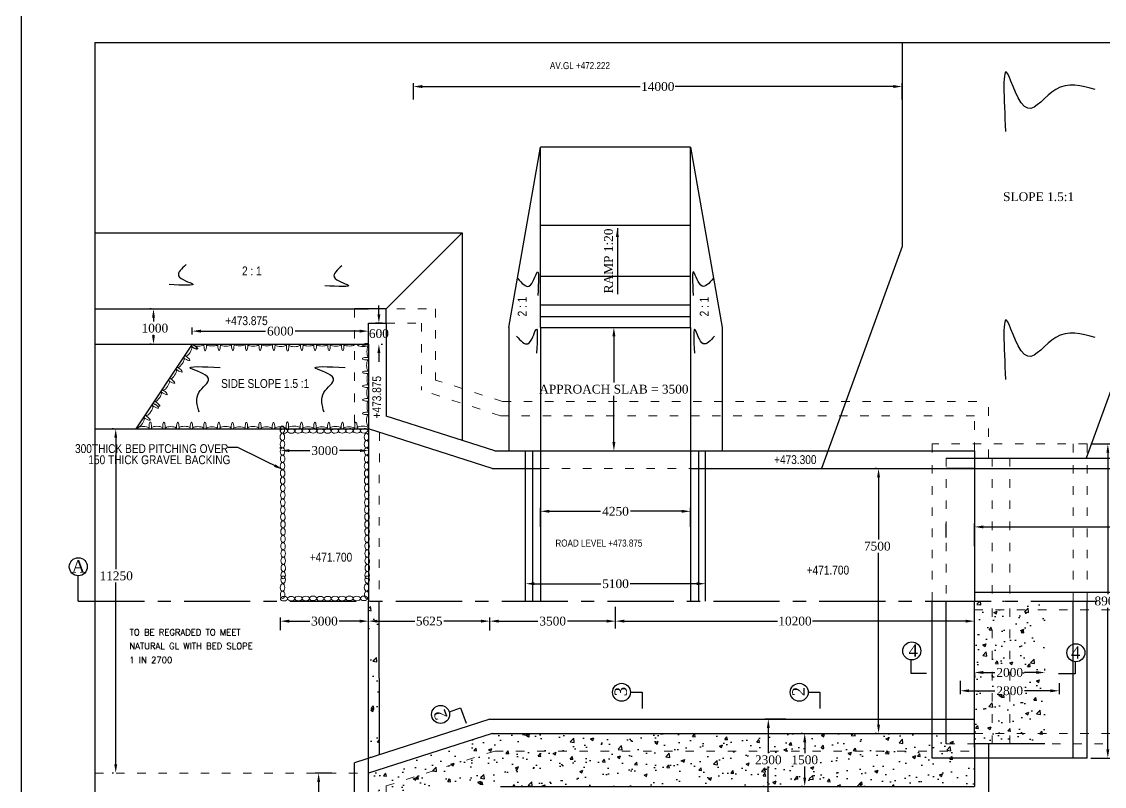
# Model space of a CAD drawing. Header units: millimetres. Extents: x 80 to 6605, y 46 to 2491.
# Drawn here: x 5363.9 to 5670.8, y 881.2 to 1097.9 of the extents above; entities that cross this region are included whole.
import ezdxf
from ezdxf.enums import TextEntityAlignment as Align

# ---------------------------------------------------------------- set-up
doc = ezdxf.new("R2010")
doc.units = ezdxf.units.MM
doc.linetypes.add('ACAD_ISO03W100', pattern=[30, 12, -18])
doc.linetypes.add('CENTER', pattern=[2, 1.25, -0.25, 0.25, -0.25])
doc.layers.add('TEXT_GENERAL', color=4, linetype='Continuous')
doc.styles.add('ABADI', font='')
doc.styles.add('ARIAL NARROW', font='ARIALN.TTF')
doc.styles.add('rs', font='romans.shx', dxfattribs={"height": 1.75})
doc.styles.get("Standard").update_dxf_attribs({"font": 'times.ttf', "height": 2.5})
doc.styles.add('TNR_2.5', font='times.ttf', dxfattribs={"height": 2.5})
doc.styles.get('ABADI').set_extended_font_data('Abadi MT Condensed Light')
doc.dimstyles.new('ISO-25', dxfattribs={"dimtxt": 2.5, "dimasz": 2.5, "dimexe": 1.25, "dimexo": 0.625, "dimtad": 1, "dimlfac": 25, "dimtxsty": 'Standard', "dimcen": 2.5, "dimadec": 0, "dimazin": 0, "dimtfac": 1, "dimtmove": 0, "dimatfit": 3, "dimfxl": 1, "dimarcsym": 0})
doc.dimstyles.get("Standard").update_dxf_attribs({"dimtxt": 0.18, "dimasz": 0.18, "dimexe": 0.18, "dimexo": 0.0625, "dimgap": 0.09, "dimtad": 0, "dimtih": 1, "dimtoh": 1, "dimdec": 4, "dimzin": 0, "dimdsep": 46, "dimtxsty": 'Standard', "dimcen": 0.09, "dimadec": 0, "dimazin": 0, "dimtfac": 1, "dimtdec": 4, "dimtofl": 0, "dimtmove": 0, "dimatfit": 3, "dimfxl": 1, "dimtolj": 1, "dimtzin": 0, "dimarcsym": 0})
doc.dimstyles.new('STYLE_ESH', dxfattribs={"dimtxt": 2.5, "dimasz": 2.5, "dimexe": 1, "dimexo": 0.625, "dimtad": 0, "dimtih": 1, "dimtoh": 1, "dimdec": 0, "dimlfac": 100, "dimzin": 9, "dimdsep": 46, "dimtxsty": 'TNR_2.5', "dimcen": 2.5, "dimadec": 0, "dimazin": 2, "dimtfac": 1, "dimtdec": 0, "dimtofl": 0, "dimtmove": 2, "dimatfit": 3, "dimfxl": 1, "dimarcsym": 0})
pattern_1 = [(50, (0, 56.047), (9.109233, -0.796954), [0.9525, -10.4775]), (355, (0, 56.047), (-1.762141, 9.552832), [0.762, -8.382]), (100.451, (0.759, 55.981), (7.347125, 8.755834), [0.8095, -8.9045]), (46.1842, (0, 58.587), (13.553952, -2.102116), [1.42875, -15.71625]), (96.6356, (1.13, 58.412), (11.870212, 12.371278), [1.21425, -13.35675]), (351.184, (0, 58.587), (11.87023, 12.371256), [1.143, -12.573]), (21, (1.27, 57.952), (7.580744, -5.113276), [0.9525, -10.4775]), (326, (1.27, 57.952), (3.090101, 9.209398), [0.762, -8.382]), (71.4514, (1.902, 57.526), (10.670825, 4.096143), [0.8095, -8.9045]), (37.5, (0, 56.047), (0.1544302, 4.227752), [0, -8.2804, 0, -8.509, 0, -8.41375]), (7.5, (0, 56.047), (3.340983, 5.0090287), [0, -4.8514, 0, -8.0899, 0, -3.20675]), (327.5, (-2.832, 56.047), (6.7795298, -0.2864372), [0, -3.175, 0, -9.906, 0, -13.1445]), (317.5, (-4.102, 56.047), (7.406459, 1.2713246), [0, -4.1275, 0, -6.5786, 0, -9.3345])]

# ---------------------------------------------------------------- blocks, each defined once
blk = doc.blocks.new('*D130')
at = {"color": 0, "lineweight": -2, "transparency": 16777216}
for p, q in [((5633.98, 949.32), (5633.98, 955.73)), ((5636.48, 954.73), (5691.52, 954.73)), ((5756.48, 954.73), (5701.44, 954.73)), ((5758.98, 949.32), (5758.98, 955.73))]:
    blk.add_line(p, q, dxfattribs=at)
at = {"color": 0, "transparency": 16777216}
for points in [[(5636.48, 955.14), (5636.48, 954.31), (5633.98, 954.73)], [(5756.48, 955.14), (5756.48, 954.31), (5758.98, 954.73)]]:
    blk.add_solid(points, dxfattribs=at)
at = {"layer": 'Defpoints', "color": 0, "transparency": 16777216}
for p in [(5758.98, 954.73), (5633.98, 948.7), (5758.98, 948.7)]:
    blk.add_point(p, dxfattribs=at)
at = {"color": 0, "transparency": 16777216, "insert": (5696.48, 954.73), "char_height": 2.5, "attachment_point": 5, "style": 'TNR_2.5'}
blk.add_mtext('12500', dxfattribs=at)
blk = doc.blocks.new('*D132')
at = {"color": 0, "lineweight": -2, "transparency": 16777216}
for p, q in [((5653.98, 914.06), (5653.98, 914.49)), ((5633.98, 913.26), (5633.98, 912.49)), ((5636.48, 913.49), (5639.77, 913.49)), ((5651.48, 913.49), (5648.19, 913.49))]:
    blk.add_line(p, q, dxfattribs=at)
at = {"color": 0, "transparency": 16777216}
for points in [[(5636.48, 913.91), (5636.48, 913.08), (5633.98, 913.49)], [(5651.48, 913.91), (5651.48, 913.08), (5653.98, 913.49)]]:
    blk.add_solid(points, dxfattribs=at)
at = {"layer": 'Defpoints', "color": 0, "transparency": 16777216}
for p in [(5633.98, 913.89), (5653.98, 913.49), (5653.98, 913.43)]:
    blk.add_point(p, dxfattribs=at)
at = {"color": 0, "transparency": 16777216, "insert": (5643.98, 913.49), "char_height": 2.5, "attachment_point": 5, "style": 'TNR_2.5'}
blk.add_mtext('2000', dxfattribs=at)
blk = doc.blocks.new('*D133')
at = {"color": 0, "lineweight": -2, "transparency": 16777216}
for p, q in [((5629.98, 911.12), (5629.98, 907.31)), ((5657.98, 910.47), (5657.98, 907.31)), ((5632.48, 908.31), (5639.77, 908.31)), ((5655.48, 908.31), (5648.19, 908.31))]:
    blk.add_line(p, q, dxfattribs=at)
at = {"color": 0, "transparency": 16777216}
for points in [[(5632.48, 908.73), (5632.48, 907.89), (5629.98, 908.31)], [(5655.48, 908.73), (5655.48, 907.89), (5657.98, 908.31)]]:
    blk.add_solid(points, dxfattribs=at)
at = {"layer": 'Defpoints', "color": 0, "transparency": 16777216}
for p in [(5629.98, 911.74), (5657.98, 911.1), (5657.98, 908.31)]:
    blk.add_point(p, dxfattribs=at)
at = {"color": 0, "transparency": 16777216, "insert": (5643.98, 908.31), "char_height": 2.5, "attachment_point": 5, "style": 'TNR_2.5'}
blk.add_mtext('2800', dxfattribs=at)
blk = doc.blocks.new('*D141')
at = {"color": 0, "lineweight": -2, "transparency": 16777216}
for p, q in [((5496.63, 928.6), (5496.63, 929.04)), ((5499.13, 928.04), (5510.27, 928.04)), ((5529.76, 928.04), (5518.62, 928.04)), ((5532.26, 928.6), (5532.26, 929.04))]:
    blk.add_line(p, q, dxfattribs=at)
at = {"color": 0, "transparency": 16777216}
for points in [[(5499.13, 928.45), (5499.13, 927.62), (5496.63, 928.04)], [(5529.76, 928.45), (5529.76, 927.62), (5532.26, 928.04)]]:
    blk.add_solid(points, dxfattribs=at)
at = {"layer": 'Defpoints', "color": 0, "transparency": 16777216}
for p in [(5496.63, 927.98), (5532.26, 928.04), (5532.26, 927.98)]:
    blk.add_point(p, dxfattribs=at)
at = {"color": 0, "transparency": 16777216, "insert": (5514.45, 928.04), "char_height": 2.5, "attachment_point": 5, "style": 'TNR_2.5'}
blk.add_mtext('3500', dxfattribs=at)
blk = doc.blocks.new('*D139')
at = {"color": 0, "lineweight": -2, "transparency": 16777216}
for p, q in [((5506.76, 935.98), (5506.76, 939.64)), ((5557.76, 935.98), (5557.76, 939.64)), ((5509.26, 938.64), (5528.1, 938.64)), ((5555.26, 938.64), (5536.42, 938.64))]:
    blk.add_line(p, q, dxfattribs=at)
at = {"color": 0, "transparency": 16777216}
for points in [[(5509.26, 939.06), (5509.26, 938.23), (5506.76, 938.64)], [(5555.26, 939.06), (5555.26, 938.23), (5557.76, 938.64)]]:
    blk.add_solid(points, dxfattribs=at)
at = {"layer": 'Defpoints', "color": 0, "transparency": 16777216}
for p in [(5557.76, 938.64), (5506.76, 935.35), (5557.76, 935.35)]:
    blk.add_point(p, dxfattribs=at)
at = {"color": 0, "transparency": 16777216, "insert": (5532.26, 938.64), "char_height": 2.5, "attachment_point": 5, "style": 'TNR_2.5'}
blk.add_mtext('5100', dxfattribs=at)
blk = doc.blocks.new('*D142')
at = {"color": 0, "lineweight": -2, "transparency": 16777216}
for p, q in [((5532.26, 928.66), (5532.26, 929.04)), ((5534.76, 928.04), (5578.16, 928.04)), ((5631.48, 928.04), (5588.08, 928.04)), ((5633.98, 928.66), (5633.98, 929.04))]:
    blk.add_line(p, q, dxfattribs=at)
at = {"color": 0, "transparency": 16777216}
for points in [[(5534.76, 928.45), (5534.76, 927.62), (5532.26, 928.04)], [(5631.48, 928.45), (5631.48, 927.62), (5633.98, 928.04)]]:
    blk.add_solid(points, dxfattribs=at)
at = {"layer": 'Defpoints', "color": 0, "transparency": 16777216}
for p in [(5532.26, 928.04), (5633.98, 928.04), (5633.98, 928.04)]:
    blk.add_point(p, dxfattribs=at)
at = {"color": 0, "transparency": 16777216, "insert": (5583.12, 928.04), "char_height": 2.5, "attachment_point": 5, "style": 'TNR_2.5'}
blk.add_mtext('10200', dxfattribs=at)
blk = doc.blocks.new('*D140')
at = {"color": 0, "lineweight": -2, "transparency": 16777216}
for p, q in [((5474.96, 1075.78), (5474.96, 1080.48)), ((5613.49, 1075.78), (5613.49, 1080.48)), ((5477.46, 1079.48), (5539.27, 1079.48)), ((5610.99, 1079.48), (5549.18, 1079.48))]:
    blk.add_line(p, q, dxfattribs=at)
at = {"color": 0, "transparency": 16777216}
for points in [[(5477.46, 1079.9), (5477.46, 1079.06), (5474.96, 1079.48)], [(5610.99, 1079.9), (5610.99, 1079.06), (5613.49, 1079.48)]]:
    blk.add_solid(points, dxfattribs=at)
at = {"layer": 'Defpoints', "color": 0, "transparency": 16777216}
for p in [(5613.49, 1079.48), (5474.96, 1075.16), (5613.49, 1075.16)]:
    blk.add_point(p, dxfattribs=at)
at = {"color": 0, "transparency": 16777216, "insert": (5544.23, 1079.48), "char_height": 2.5, "attachment_point": 5, "style": 'TNR_2.5'}
blk.add_mtext('14000', dxfattribs=at)
blk = doc.blocks.new('*D143')
at = {"color": 0, "lineweight": -2, "transparency": 16777216}
for p, q in [((5412.26, 1009.27), (5412.26, 1011.19)), ((5414.76, 1010.19), (5433.09, 1010.19)), ((5459.76, 1010.19), (5441.43, 1010.19)), ((5462.26, 1009.27), (5462.26, 1011.19))]:
    blk.add_line(p, q, dxfattribs=at)
at = {"color": 0, "transparency": 16777216}
for points in [[(5414.76, 1010.6), (5414.76, 1009.77), (5412.26, 1010.19)], [(5459.76, 1010.6), (5459.76, 1009.77), (5462.26, 1010.19)]]:
    blk.add_solid(points, dxfattribs=at)
at = {"layer": 'Defpoints', "color": 0, "transparency": 16777216}
for p in [(5462.26, 1010.19), (5412.26, 1008.65), (5462.26, 1008.65)]:
    blk.add_point(p, dxfattribs=at)
at = {"color": 0, "transparency": 16777216, "insert": (5437.26, 1010.19), "char_height": 2.5, "attachment_point": 5, "style": 'TNR_2.5'}
blk.add_mtext('6000', dxfattribs=at)
blk = doc.blocks.new('*D144')
at = {"color": 0, "lineweight": -2, "transparency": 16777216}
for p, q in [((5529.25, 1011.24), (5532.79, 1011.24)), ((5531.79, 1008.74), (5531.79, 995.65)), ((5531.79, 978.74), (5531.79, 991.84)), ((5529.25, 976.24), (5532.79, 976.24))]:
    blk.add_line(p, q, dxfattribs=at)
at = {"color": 0, "transparency": 16777216}
for points in [[(5531.37, 1008.74), (5532.21, 1008.74), (5531.79, 1011.24)], [(5531.37, 978.74), (5532.21, 978.74), (5531.79, 976.24)]]:
    blk.add_solid(points, dxfattribs=at)
at = {"layer": 'Defpoints', "color": 0, "transparency": 16777216}
for p in [(5528.63, 1011.24), (5531.79, 1011.24), (5528.63, 976.24)]:
    blk.add_point(p, dxfattribs=at)
at = {"color": 0, "transparency": 16777216, "insert": (5531.79, 993.74), "char_height": 2.5, "attachment_point": 5, "style": 'TNR_2.5'}
blk.add_mtext('APPROACH SLAB = 3500', dxfattribs=at)
blk = doc.blocks.new('*D145')
at = {"color": 0, "lineweight": -2, "transparency": 16777216}
for p, q in [((5462.26, 925.39), (5462.26, 929.04)), ((5464.76, 928.04), (5475.34, 928.04)), ((5494.13, 928.04), (5483.55, 928.04)), ((5496.63, 925.39), (5496.63, 929.04))]:
    blk.add_line(p, q, dxfattribs=at)
at = {"color": 0, "transparency": 16777216}
for points in [[(5464.76, 928.45), (5464.76, 927.62), (5462.26, 928.04)], [(5494.13, 928.45), (5494.13, 927.62), (5496.63, 928.04)]]:
    blk.add_solid(points, dxfattribs=at)
at = {"layer": 'Defpoints', "color": 0, "transparency": 16777216}
for p in [(5496.63, 928.04), (5462.26, 924.76), (5496.63, 924.76)]:
    blk.add_point(p, dxfattribs=at)
at = {"color": 0, "transparency": 16777216, "insert": (5479.45, 928.04), "char_height": 2.5, "attachment_point": 5, "style": 'TNR_2.5'}
blk.add_mtext('5625', dxfattribs=at)
blk = doc.blocks.new('*D146')
at = {"color": 0, "lineweight": -2, "transparency": 16777216}
for p, q in [((5437.26, 925.47), (5437.26, 929.04)), ((5439.76, 928.04), (5445.59, 928.04)), ((5459.76, 928.04), (5453.94, 928.04)), ((5462.26, 925.47), (5462.26, 929.04))]:
    blk.add_line(p, q, dxfattribs=at)
at = {"color": 0, "transparency": 16777216}
for points in [[(5439.76, 928.45), (5439.76, 927.62), (5437.26, 928.04)], [(5459.76, 928.45), (5459.76, 927.62), (5462.26, 928.04)]]:
    blk.add_solid(points, dxfattribs=at)
at = {"layer": 'Defpoints', "color": 0, "transparency": 16777216}
for p in [(5462.26, 928.04), (5437.26, 924.84), (5462.26, 924.84)]:
    blk.add_point(p, dxfattribs=at)
at = {"color": 0, "transparency": 16777216, "insert": (5449.76, 928.04), "char_height": 2.5, "attachment_point": 5, "style": 'TNR_2.5'}
blk.add_mtext('3000', dxfattribs=at)
blk = doc.blocks.new('*D147')
at = {"color": 0, "lineweight": -2, "transparency": 16777216}
for p, q in [((5465.19, 1014.99), (5465.19, 1017.49)), ((5466.25, 1012.49), (5464.19, 1012.49)), ((5465.19, 1003.99), (5465.19, 1001.49)), ((5465.82, 1006.49), (5466.19, 1006.49))]:
    blk.add_line(p, q, dxfattribs=at)
at = {"color": 0, "transparency": 16777216}
for points in [[(5464.77, 1014.99), (5465.61, 1014.99), (5465.19, 1012.49)], [(5464.77, 1003.99), (5465.61, 1003.99), (5465.19, 1006.49)]]:
    blk.add_solid(points, dxfattribs=at)
at = {"layer": 'Defpoints', "color": 0, "transparency": 16777216}
for p in [(5466.88, 1012.49), (5465.19, 1006.49), (5465.19, 1006.49)]:
    blk.add_point(p, dxfattribs=at)
at = {"color": 0, "transparency": 16777216, "insert": (5465.19, 1009.49), "char_height": 2.5, "attachment_point": 5, "style": 'TNR_2.5'}
blk.add_mtext('600', dxfattribs=at)
blk = doc.blocks.new('*D148')
at = {"color": 0, "lineweight": -2, "transparency": 16777216}
for p, q in [((5437.32, 976.97), (5437.32, 977.35)), ((5439.82, 976.35), (5445.64, 976.35)), ((5459.82, 976.35), (5453.99, 976.35)), ((5462.32, 976.97), (5462.32, 977.35))]:
    blk.add_line(p, q, dxfattribs=at)
at = {"color": 0, "transparency": 16777216}
for points in [[(5439.82, 976.76), (5439.82, 975.93), (5437.32, 976.35)], [(5459.82, 976.76), (5459.82, 975.93), (5462.32, 976.35)]]:
    blk.add_solid(points, dxfattribs=at)
at = {"layer": 'Defpoints', "color": 0, "transparency": 16777216}
for p in [(5437.32, 976.35), (5462.32, 976.35), (5462.32, 976.35)]:
    blk.add_point(p, dxfattribs=at)
at = {"color": 0, "transparency": 16777216, "insert": (5449.82, 976.35), "char_height": 2.5, "attachment_point": 5, "style": 'TNR_2.5'}
blk.add_mtext('3000', dxfattribs=at)
blk = doc.blocks.new('*D149')
at = {"color": 0, "lineweight": -2, "transparency": 16777216}
for p, q in [((5511.01, 954.78), (5511.01, 960.15)), ((5513.51, 959.15), (5528.04, 959.15)), ((5551.01, 959.15), (5536.48, 959.15)), ((5553.51, 954.78), (5553.51, 960.15))]:
    blk.add_line(p, q, dxfattribs=at)
at = {"color": 0, "transparency": 16777216}
for points in [[(5513.51, 959.57), (5513.51, 958.73), (5511.01, 959.15)], [(5551.01, 959.57), (5551.01, 958.73), (5553.51, 959.15)]]:
    blk.add_solid(points, dxfattribs=at)
at = {"layer": 'Defpoints', "color": 0, "transparency": 16777216}
for p in [(5553.51, 959.15), (5511.01, 954.15), (5553.51, 954.15)]:
    blk.add_point(p, dxfattribs=at)
at = {"color": 0, "transparency": 16777216, "insert": (5532.26, 959.15), "char_height": 2.5, "attachment_point": 5, "style": 'TNR_2.5'}
blk.add_mtext('4250', dxfattribs=at)
blk = doc.blocks.new('*D227')
at = {"color": 0, "lineweight": -2, "transparency": 16777216}
for p, q in [((5667.01, 978.24), (5672.79, 978.24)), ((5671.79, 975.74), (5671.79, 935.64)), ((5671.79, 891.74), (5671.79, 931.84)), ((5667.01, 889.24), (5672.79, 889.24))]:
    blk.add_line(p, q, dxfattribs=at)
at = {"color": 0, "transparency": 16777216}
for points in [[(5671.37, 975.74), (5672.21, 975.74), (5671.79, 978.24)], [(5671.37, 891.74), (5672.21, 891.74), (5671.79, 889.24)]]:
    blk.add_solid(points, dxfattribs=at)
at = {"layer": 'Defpoints', "color": 0, "transparency": 16777216}
for p in [(5666.38, 978.24), (5666.38, 889.24), (5671.79, 889.24)]:
    blk.add_point(p, dxfattribs=at)
at = {"color": 0, "transparency": 16777216, "insert": (5671.79, 933.74), "char_height": 2.5, "attachment_point": 5, "style": 'TNR_2.5'}
blk.add_mtext('8900', dxfattribs=at)
blk = doc.blocks.new('*D230')
at = {"color": 0, "lineweight": -2, "transparency": 16777216}
for p, q in [((5400.68, 1016.49), (5400.31, 1016.49)), ((5401.31, 1013.99), (5401.31, 1012.92)), ((5401.31, 1008.99), (5401.31, 1009.13)), ((5400.68, 1006.49), (5400.31, 1006.49))]:
    blk.add_line(p, q, dxfattribs=at)
at = {"color": 0, "transparency": 16777216}
for points in [[(5400.89, 1013.99), (5401.72, 1013.99), (5401.31, 1016.49)], [(5400.89, 1008.99), (5401.72, 1008.99), (5401.31, 1006.49)]]:
    blk.add_solid(points, dxfattribs=at)
at = {"layer": 'Defpoints', "color": 0, "transparency": 16777216}
for p in [(5401.31, 1016.49), (5401.31, 1006.49), (5401.31, 1006.49)]:
    blk.add_point(p, dxfattribs=at)
at = {"color": 0, "transparency": 16777216, "insert": (5401.7, 1011.03), "char_height": 2.5, "attachment_point": 5, "style": 'TNR_2.5'}
blk.add_mtext('1000', dxfattribs=at)
blk = doc.blocks.new('*D231')
at = {"color": 0, "lineweight": -2, "transparency": 16777216}
for p, q in [((5389.98, 982.49), (5389.6, 982.49)), ((5390.6, 979.99), (5390.6, 942.76)), ((5390.6, 887.49), (5390.6, 938.96)), ((5389.98, 884.99), (5389.6, 884.99))]:
    blk.add_line(p, q, dxfattribs=at)
at = {"color": 0, "transparency": 16777216}
for points in [[(5390.19, 979.99), (5391.02, 979.99), (5390.6, 982.49)], [(5390.19, 887.49), (5391.02, 887.49), (5390.6, 884.99)]]:
    blk.add_solid(points, dxfattribs=at)
at = {"layer": 'Defpoints', "color": 0, "transparency": 16777216}
for p in [(5390.6, 982.49), (5390.6, 884.99), (5390.6, 884.99)]:
    blk.add_point(p, dxfattribs=at)
at = {"color": 0, "transparency": 16777216, "insert": (5390.74, 940.86), "char_height": 2.5, "attachment_point": 5, "style": 'TNR_2.5'}
blk.add_mtext('11250', dxfattribs=at)
blk = doc.blocks.new('*D232')
at = {"color": 0, "lineweight": -2, "transparency": 16777216}
for p, q in [((5606.18, 971.24), (5605.81, 971.24)), ((5606.81, 968.74), (5606.81, 951.18)), ((5606.81, 898.74), (5606.81, 947.37)), ((5606.18, 896.24), (5605.81, 896.24))]:
    blk.add_line(p, q, dxfattribs=at)
at = {"color": 0, "transparency": 16777216}
for points in [[(5606.39, 968.74), (5607.23, 968.74), (5606.81, 971.24)], [(5606.39, 898.74), (5607.23, 898.74), (5606.81, 896.24)]]:
    blk.add_solid(points, dxfattribs=at)
at = {"layer": 'Defpoints', "color": 0, "transparency": 16777216}
for p in [(5606.81, 971.24), (5606.81, 896.24), (5606.81, 896.24)]:
    blk.add_point(p, dxfattribs=at)
at = {"color": 0, "transparency": 16777216, "insert": (5606.45, 949.27), "char_height": 2.5, "attachment_point": 5, "style": 'TNR_2.5'}
blk.add_mtext('7500', dxfattribs=at)
blk = doc.blocks.new('*D233')
at = {"color": 0, "lineweight": -2, "transparency": 16777216}
for p, q in [((5585.26, 896.24), (5584.88, 896.24)), ((5585.88, 893.74), (5585.88, 890.64)), ((5585.88, 883.74), (5585.88, 886.85)), ((5585.26, 881.24), (5584.88, 881.24))]:
    blk.add_line(p, q, dxfattribs=at)
at = {"color": 0, "transparency": 16777216}
for points in [[(5585.46, 893.74), (5586.3, 893.74), (5585.88, 896.24)], [(5585.46, 883.74), (5586.3, 883.74), (5585.88, 881.24)]]:
    blk.add_solid(points, dxfattribs=at)
at = {"layer": 'Defpoints', "color": 0, "transparency": 16777216}
for p in [(5585.88, 896.24), (5585.88, 881.24), (5585.88, 881.24)]:
    blk.add_point(p, dxfattribs=at)
at = {"color": 0, "transparency": 16777216, "insert": (5585.88, 888.74), "char_height": 2.5, "attachment_point": 5, "style": 'TNR_2.5'}
blk.add_mtext('1500', dxfattribs=at)
blk = doc.blocks.new('*D234')
at = {"color": 0, "lineweight": -2, "transparency": 16777216}
for p, q in [((5580.5, 900.24), (5574.56, 900.24)), ((5575.56, 897.74), (5575.56, 890.64)), ((5575.56, 879.74), (5575.56, 886.85)), ((5580.5, 877.24), (5574.56, 877.24))]:
    blk.add_line(p, q, dxfattribs=at)
at = {"color": 0, "transparency": 16777216}
for points in [[(5575.15, 897.74), (5575.98, 897.74), (5575.56, 900.24)], [(5575.15, 879.74), (5575.98, 879.74), (5575.56, 877.24)]]:
    blk.add_solid(points, dxfattribs=at)
at = {"layer": 'Defpoints', "color": 0, "transparency": 16777216}
for p in [(5581.13, 900.24), (5575.56, 877.24), (5581.13, 877.24)]:
    blk.add_point(p, dxfattribs=at)
at = {"color": 0, "transparency": 16777216, "insert": (5575.56, 888.74), "char_height": 2.5, "attachment_point": 5, "style": 'TNR_2.5'}
blk.add_mtext('2300', dxfattribs=at)
blk = doc.blocks.new('*D237')
at = {"color": 0, "lineweight": -2, "transparency": 16777216}
for p, q in [((5451.86, 884.99), (5447.11, 884.99)), ((5448.11, 882.49), (5448.11, 871.89)), ((5448.11, 857.49), (5448.11, 868.1)), ((5453.13, 854.99), (5447.11, 854.99))]:
    blk.add_line(p, q, dxfattribs=at)
at = {"color": 0, "transparency": 16777216}
for points in [[(5447.7, 882.49), (5448.53, 882.49), (5448.11, 884.99)], [(5447.7, 857.49), (5448.53, 857.49), (5448.11, 854.99)]]:
    blk.add_solid(points, dxfattribs=at)
at = {"layer": 'Defpoints', "color": 0, "transparency": 16777216}
for p in [(5452.48, 884.99), (5448.11, 854.99), (5453.75, 854.99)]:
    blk.add_point(p, dxfattribs=at)
at = {"color": 0, "transparency": 16777216, "insert": (5448.11, 869.99), "char_height": 2.5, "attachment_point": 5, "style": 'TNR_2.5'}
blk.add_mtext('3820', dxfattribs=at)

msp = doc.modelspace()

# ---------------------------------------------------------------- hatches: boundary and pattern name
h = msp.add_hatch()
h.set_pattern_fill('AR-CONC', color=0, scale=0.05, style=0)
h.set_pattern_definition(pattern_1)
h.paths.add_polyline_path([(5498.04557, 891.24468), (5467.26174, 881.34988), (5467.26174, 854.99468), (5477.26174, 854.99468), (5477.26174, 874.06028), (5499.61321, 881.24468), (5633.98127, 881.24468), (5633.98127, 889.24468), (5629.98127, 889.24468), (5629.98127, 891.24468)])
h.paths.add_polyline_path([(5553.51174, 896.24468), (5511.01174, 896.24468), (5497.26174, 896.24468), (5462.26174, 884.99468), (5462.26174, 860.99468), (5462.26174, 854.99468), (5467.26174, 854.99468), (5467.26174, 881.34988), (5498.04557, 891.24468), (5629.98127, 891.24468), (5629.98127, 896.24468)])
h.paths.add_polyline_path([(5465.26174, 933.74468), (5462.26174, 933.74468), (5462.26174, 908.74468), (5462.26174, 889.19624), (5465.32498, 890.18085)])
h = msp.add_hatch()
h.set_pattern_fill('AR-CONC', color=0, scale=0.05, style=0)
h.set_pattern_definition(pattern_1)
h.paths.add_polyline_path([(5643.98127, 896.24468), (5653.98127, 896.24468), (5653.98127, 931.24468), (5643.98127, 931.24468)])
h.paths.add_polyline_path([(5643.98127, 931.24468), (5638.98127, 931.24468), (5638.98127, 896.24468), (5643.98127, 896.24468)])
h.paths.add_polyline_path([(5638.98127, 931.24468), (5633.98127, 931.24468), (5633.98127, 896.24468), (5638.98127, 896.24468)])
h.paths.add_polyline_path([(5638.98127, 893.24468), (5638.98127, 896.24468), (5633.98127, 896.24468), (5633.98127, 893.24468)])
h.paths.add_polyline_path([(5638.98127, 896.24468), (5638.98127, 893.24468), (5643.98127, 893.24468), (5643.98127, 896.24468)])
h.paths.add_polyline_path([(5643.98127, 896.24468), (5643.98127, 893.24468), (5653.98127, 893.24468), (5653.98127, 896.24468)])
h.paths.add_polyline_path([(5643.98127, 931.24468), (5653.98127, 931.24468), (5653.98127, 933.74468), (5643.98127, 933.74468)])
h.paths.add_polyline_path([(5638.98127, 931.24468), (5643.98127, 931.24468), (5643.98127, 933.74468), (5638.98127, 933.74468)])
h.paths.add_polyline_path([(5638.98127, 931.24468), (5638.98127, 933.74468), (5633.98127, 933.74468), (5633.98127, 931.24468)])
h.paths.add_polyline_path([(5639.77029, 915.39131), (5648.19225, 915.39131), (5648.19225, 911.59805), (5639.77029, 911.59805)], flags=9)
h.paths.add_polyline_path([(5639.77029, 910.20549), (5648.19225, 910.20549), (5648.19225, 906.41223), (5639.77029, 906.41223)], flags=9)

# ---------------------------------------------------------------- linework, layer by layer
at = {"color": 0}
for p, q in [((5363.93888, 767.83356), (5363.93888, 1357.83356)), ((5384.7107, 1091.95513), (5824.62957, 1091.95513)), ((5384.7107, 1091.95513), (5384.7107, 824.80614)), ((5613.48627, 1091.95513), (5613.48627, 1034.13901)), ((5502.01174, 1011.24468), (5511.01174, 1062.31422)), ((5511.01174, 1011.24468), (5511.01174, 1062.31422)), ((5553.51174, 1062.31422), (5511.01174, 1062.31422)), ((5553.51174, 1011.24468), (5553.51174, 1062.31422)), ((5553.51174, 1062.31422), (5562.51174, 1011.24468)), ((5384.7107, 1038.05468), (5488.82174, 1038.05468)), ((5467.26174, 1016.49468), (5488.82174, 1038.05468)), ((5488.82174, 1038.05468), (5488.82174, 979.20948)), ((5511.01174, 1040.20644), (5553.51174, 1040.20644)), ((5613.48627, 1034.13901), (5590.61561, 971.24468)), ((5511.01174, 1025.72556), (5553.51174, 1025.72556)), ((5682.98127, 1021.89573), (5665.65362, 974.24468)), ((5384.7107, 1016.49468), (5462.26174, 1016.49468)), ((5467.26174, 1016.49468), (5458.26174, 1016.49468)), ((5467.26174, 1012.49468), (5467.26174, 1016.49468)), ((5511.01174, 1017.64969), (5553.51174, 1017.64969)), ((5511.01174, 1014.30795), (5553.51174, 1014.30795)), ((5462.26174, 1006.49468), (5462.26174, 1012.49468)), ((5462.26174, 1012.49468), (5467.26174, 1012.49468)), ((5467.26174, 1012.49468), (5467.26174, 986.13948)), ((5502.01174, 1011.24468), (5502.01174, 976.24468)), ((5511.01174, 1011.24468), (5511.01174, 933.74468)), ((5511.01174, 1011.24468), (5553.51174, 1011.24468)), ((5553.51174, 1011.24468), (5553.51174, 933.74468)), ((5562.51174, 1011.24468), (5562.51174, 976.24468)), ((5384.7107, 1006.49468), (5462.26174, 1006.49468)), ((5412.26174, 1006.49468), (5396.26996, 982.49468)), ((5462.26174, 1006.49468), (5462.26174, 958.74468)), ((5498.04557, 976.24468), (5467.26174, 986.13948)), ((5384.7107, 982.49468), (5462.26174, 982.49468)), ((5497.26174, 971.24468), (5462.26174, 982.49468)), ((5498.04557, 976.24468), (5633.98127, 976.24468)), ((5506.76174, 933.74468), (5506.76174, 976.24468)), ((5508.76174, 976.24468), (5508.76174, 933.74468)), ((5555.76174, 976.24468), (5555.76174, 933.74468)), ((5557.76174, 933.74468), (5557.76174, 976.24468)), ((5633.98127, 976.24468), (5633.98127, 933.74468)), ((5625.98127, 974.24468), (5818.98127, 974.24468)), ((5497.26174, 971.24468), (5511.01174, 971.24468)), ((5553.51174, 971.24468), (5818.98127, 971.24468)), ((5462.26174, 958.74468), (5462.26174, 933.74468)), ((5625.98127, 951.74468), (5625.98127, 955.74468)), ((5379.99794, 933.74468), (5379.99794, 940.89517)), ((5633.98127, 936.24468), (5818.98127, 936.24468)), ((5462.26174, 908.74468), (5462.26174, 933.74468)), ((5465.32498, 890.18085), (5465.26174, 933.74468)), ((5621.98127, 889.24468), (5621.98127, 933.74468)), ((5625.98127, 893.24468), (5625.98127, 933.74468)), ((5633.98127, 892.24468), (5633.98127, 933.74468)), ((5661.91949, 889.24468), (5661.91949, 933.74468)), ((5665.8886, 889.24468), (5665.8886, 933.74468)), ((5532.26174, 925.94342), (5532.26174, 932.1227)), ((5616.00361, 917.06742), (5616.00361, 913.27281)), ((5616.00361, 913.27281), (5620.41406, 913.27281)), ((5462.26174, 856.99468), (5462.26174, 908.74468)), ((5496.63468, 900.24468), (5458.26174, 887.91052)), ((5496.63468, 900.24468), (5511.01174, 900.24468)), ((5511.01174, 900.24468), (5553.51174, 900.24468)), ((5553.51174, 900.24468), (5633.98127, 900.24468)), ((5497.26174, 896.24468), (5462.26174, 884.99468)), ((5497.26174, 896.24468), (5511.01174, 896.24468)), ((5511.01174, 896.24468), (5553.51174, 896.24468)), ((5553.51174, 896.24468), (5633.98127, 896.24468)), ((5653.98127, 893.24468), (5633.98127, 893.24468)), ((5633.98127, 893.24468), (5633.98127, 881.24468)), ((5637.98127, 893.24468), (5637.98127, 877.24468)), ((5458.26174, 850.99468), (5458.26174, 887.91052)), ((5665.8886, 889.24468), (5621.98127, 889.24468)), ((5499.61321, 881.24468), (5633.98127, 881.24468))]:
    msp.add_line(p, q, dxfattribs=at)
for p, q in [((5633.98127, 971.24468), (5625.98127, 971.24468)), ((5653.98127, 971.24468), (5661.91949, 971.24468))]:
    msp.add_line(p, q)
at = {"color": 0, "linetype": 'CENTER', "ltscale": 15}
msp.add_line((5379.99794, 933.74468), (5818.98127, 933.74468), dxfattribs=at)
at = {"color": 0}
for centre in [(5379.99794, 943.44468), (5616.22728, 919.6071), (5662.73234, 919.07748), (5533.95332, 907.88369), (5584.32268, 907.88369), (5482.67949, 901.60783)]:
    msp.add_circle(centre, 2.54951, dxfattribs=at)
at = {"color": 0, "lineweight": 5, "extrusion": (0, 0, -1)}
for centre, major_axis, ratio, start_param, end_param in [((5413.98845, 1006.46171), (-1.60801, 0), 0.328798741, 3.031898939, 6.392879022), ((5415.96544, 1006.1675), (0, -1.5163), 0.238983774, 4.478047346, 8.088323268), ((5417.92592, 1006.52026), (-1.60801, 0), 0.328798741, 3.031898939, 6.392879022), ((5419.9029, 1006.22605), (0, -1.5163), 0.238983774, 4.478047346, 8.088323268), ((5421.79874, 1006.42973), (1.60801, 0), 0.328798741, -0.284518735, 3.426111389), ((5423.77003, 1006.24235), (0, -1.5163), 0.238983774, 4.478047346, 8.088323268), ((5425.71776, 1006.53655), (-1.60801, 0), 0.328798741, 3.031898939, 6.392879022), ((5427.69475, 1006.24235), (0, -1.5163), 0.238983774, 4.478047346, 8.088323268), ((5429.59058, 1006.44603), (1.60801, 0), 0.328798741, -0.284518735, 3.426111389), ((5431.56097, 1006.24235), (0, -1.5163), 0.238983774, 4.478047346, 8.088323268), ((5433.4181, 1006.53655), (-1.60801, 0), 0.328798741, 3.031898939, 6.392879022), ((5435.39509, 1006.24235), (0, -1.5163), 0.238983774, 4.478047346, 8.088323268), ((5443.3308, 1006.21217), (0, -1.5163), 0.238983774, 4.478047346, 8.088323268), ((5445.18793, 1006.50638), (-1.60801, 0), 0.328798741, 3.031898939, 6.392879022), ((5447.13567, 1006.21217), (0, -1.5163), 0.238983774, 4.478047346, 8.088323268), ((5449.08341, 1006.50638), (-1.60801, 0), 0.328798741, 3.031898939, 6.392879022), ((5451.0604, 1006.21217), (0, -1.5163), 0.238983774, 4.478047346, 8.088323268), ((5452.95623, 1006.41586), (1.60801, 0), 0.328798741, -0.284518735, 3.426111389), ((5454.92662, 1006.21217), (0, -1.5163), 0.238983774, 4.478047346, 8.088323268), ((5456.78375, 1006.50638), (-1.60801, 0), 0.328798741, 3.031898939, 6.392879022), ((5461.97978, 1006.33012), (-1.5163, 0), 0.238983774, 4.478047346, 8.088323268), ((5411.22253, 1004.4426), (0.88725, 1.34108), 0.328798741, -0.284518735, 3.426111389), ((5412.4796, 1005.97351), (1.26459, -0.83665), 0.238983774, 4.478047346, 8.088323268), ((5412.57123, 1005.99302), (1.26459, -0.83665), 0.238983774, 4.478047346, 8.088323268), ((5437.34642, 1006.39158), (-1.60801, 0), 0.328798741, 3.031898939, 6.392879022), ((5439.32341, 1006.09738), (0, -1.5163), 0.238983774, 4.478047346, 8.088323268), ((5441.21924, 1006.30106), (1.60801, 0), 0.328798741, -0.284518735, 3.426111389), ((5460.71838, 1006.34628), (1.60801, 0), 0.328798741, -0.284518735, 3.426111389), ((5462.33254, 1004.36964), (0, 1.60801), 0.328798741, 3.031898939, 6.392879022), ((5409.01012, 1001.26264), (-0.88725, -1.34108), 0.328798741, 3.031898939, 6.392879022), ((5410.34633, 1002.7491), (1.26459, -0.83665), 0.238983774, 4.478047346, 8.088323268), ((5462.03833, 1002.39266), (-1.5163, 0), 0.238983774, 4.478047346, 8.088323268), ((5462.24201, 1000.49682), (0, -1.60801), 0.328798741, -0.284518735, 3.426111389), ((5406.85901, 998.01126), (-0.88725, -1.34108), 0.328798741, 3.031898939, 6.392879022), ((5408.18078, 999.4759), (1.26459, -0.83665), 0.238983774, 4.478047346, 8.088323268), ((5462.05462, 998.52553), (-1.5163, 0), 0.238983774, 4.478047346, 8.088323268), ((5462.34883, 996.57779), (0, 1.60801), 0.328798741, 3.031898939, 6.392879022), ((5404.8226, 994.76918), (0.88725, 1.34108), 0.328798741, -0.284518735, 3.426111389), ((5406.07967, 996.30008), (1.26459, -0.83665), 0.238983774, 4.478047346, 8.088323268), ((5462.05462, 994.60081), (-1.5163, 0), 0.238983774, 4.478047346, 8.088323268), ((5462.25831, 992.70497), (0, -1.60801), 0.328798741, -0.284518735, 3.426111389), ((5402.58218, 991.62812), (0.88725, 1.34108), 0.328798741, -0.109693715, 3.251286368), ((5403.9464, 993.07567), (1.26459, -0.83665), 0.238983774, 4.478047346, 8.088323268), ((5400.14879, 987.67951), (0.88725, 1.34108), 0.328798741, -0.284518735, 3.426111389), ((5401.49749, 989.22993), (1.26459, -0.83665), 0.238983774, 4.478047346, 8.088323268), ((5401.79482, 989.79833), (-1.26459, 0.83665), 0.238983774, 1.336454693, 4.946730614), ((5462.05462, 990.73459), (-1.5163, 0), 0.238983774, 4.478047346, 8.088323268), ((5462.34883, 988.87746), (0, 1.60801), 0.328798741, 3.031898939, 6.392879022), ((5397.71073, 984.28636), (0.88725, 1.34108), 0.328798741, -0.284518735, 3.426111389), ((5399.05943, 985.83677), (1.26459, -0.83665), 0.238983774, 4.478047346, 8.088323268), ((5462.05462, 986.90047), (-1.5163, 0), 0.238983774, 4.478047346, 8.088323268), ((5462.20386, 984.94914), (0, 1.60801), 0.328798741, 3.031898939, 6.392879022)]:
    msp.add_ellipse(centre, major_axis=major_axis, ratio=ratio, start_param=start_param, end_param=end_param, dxfattribs=at)
at = {"color": 0, "lineweight": 5}
for centre, major_axis, ratio, start_param, end_param in [((5398.42562, 982.62741), (-1.60801, 0), 0.328798741, 3.031898939, 6.392879022), ((5400.40261, 982.92162), (0, 1.5163), 0.238983774, 4.478047346, 8.088323268), ((5402.29844, 982.71793), (1.60801, 0), 0.328798741, -0.284518735, 3.426111389), ((5404.26973, 982.90532), (0, 1.5163), 0.238983774, 4.478047346, 8.088323268), ((5406.21747, 982.61111), (-1.60801, 0), 0.328798741, 3.031898939, 6.392879022), ((5408.19446, 982.90532), (0, 1.5163), 0.238983774, 4.478047346, 8.088323268), ((5410.09029, 982.70164), (1.60801, 0), 0.328798741, -0.284518735, 3.426111389), ((5412.06068, 982.90532), (0, 1.5163), 0.238983774, 4.478047346, 8.088323268), ((5413.91781, 982.61111), (-1.60801, 0), 0.328798741, 3.031898939, 6.392879022), ((5415.8948, 982.90532), (0, 1.5163), 0.238983774, 4.478047346, 8.088323268), ((5417.85528, 982.55256), (-1.60801, 0), 0.328798741, 3.031898939, 6.392879022), ((5419.83226, 982.84677), (0, 1.5163), 0.238983774, 4.478047346, 8.088323268), ((5421.7281, 982.64309), (1.60801, 0), 0.328798741, -0.284518735, 3.426111389), ((5423.69939, 982.83048), (0, 1.5163), 0.238983774, 4.478047346, 8.088323268), ((5425.64712, 982.53627), (-1.60801, 0), 0.328798741, 3.031898939, 6.392879022), ((5427.62411, 982.83048), (0, 1.5163), 0.238983774, 4.478047346, 8.088323268), ((5429.51994, 982.6268), (1.60801, 0), 0.328798741, -0.284518735, 3.426111389), ((5431.49033, 982.83048), (0, 1.5163), 0.238983774, 4.478047346, 8.088323268), ((5433.34746, 982.53627), (-1.60801, 0), 0.328798741, 3.031898939, 6.392879022), ((5435.32445, 982.83048), (0, 1.5163), 0.238983774, 4.478047346, 8.088323268), ((5437.19998, 982.53627), (-1.60801, 0), 0.328798741, 3.031898939, 6.392879022), ((5439.25277, 982.97545), (0, 1.5163), 0.238983774, 4.478047346, 8.088323268), ((5441.1486, 982.77177), (1.60801, 0), 0.328798741, -0.284518735, 3.426111389), ((5443.26016, 982.86065), (0, 1.5163), 0.238983774, 4.478047346, 8.088323268), ((5445.11729, 982.56644), (-1.60801, 0), 0.328798741, 3.031898939, 6.392879022), ((5447.06503, 982.86065), (0, 1.5163), 0.238983774, 4.478047346, 8.088323268), ((5449.01277, 982.56644), (-1.60801, 0), 0.328798741, 3.031898939, 6.392879022), ((5450.98976, 982.86065), (0, 1.5163), 0.238983774, 4.478047346, 8.088323268), ((5452.88559, 982.65697), (1.60801, 0), 0.328798741, -0.284518735, 3.426111389), ((5454.85597, 982.86065), (0, 1.5163), 0.238983774, 4.478047346, 8.088323268), ((5456.71311, 982.56644), (-1.60801, 0), 0.328798741, 3.031898939, 6.392879022), ((5458.6901, 982.86065), (0, 1.5163), 0.238983774, 4.478047346, 8.088323268), ((5460.64774, 982.72655), (1.60801, 0), 0.328798741, -0.284518735, 3.426111389)]:
    msp.add_ellipse(centre, major_axis=major_axis, ratio=ratio, start_param=start_param, end_param=end_param, dxfattribs=at)
at = {"color": 0}
for points in [[(5668.1819, 1078.61297), (5657.00732, 1078.67555), (5649.1089, 1073.30687), (5643.36002, 1083.20943), (5642.82017, 1066.72917)], [(5410.5711, 1029.03114), (5408.42363, 1025.87177), (5412.38465, 1023.57222), (5405.79255, 1023.35628)], [(5454.6722, 1028.69141), (5452.52473, 1025.53204), (5456.48575, 1023.23249), (5449.89365, 1023.01655)], [(5504.57193, 1025.06406), (5507.7313, 1022.91659), (5510.03085, 1026.87762), (5510.24679, 1020.28551)], [(5559.95156, 1025.06406), (5556.79219, 1022.91659), (5554.49264, 1026.87762), (5554.2767, 1020.28551)], [(5668.1819, 1008.36242), (5657.00732, 1008.425), (5649.1089, 1003.05632), (5643.36002, 1012.95889), (5642.82017, 996.47862)], [(5504.2322, 1008.76896), (5507.39157, 1006.62149), (5509.69112, 1010.58252), (5509.90706, 1003.99041)], [(5560.29129, 1008.76896), (5557.13191, 1006.62149), (5554.83236, 1010.58252), (5554.61642, 1003.99041)], [(5414.22318, 987.21567), (5414.1919, 992.80295), (5416.87623, 996.75217), (5411.92495, 999.62661), (5420.16508, 999.89653)], [(5449.64249, 987.21567), (5449.61121, 992.80295), (5452.29554, 996.75217), (5447.34426, 999.62661), (5455.58439, 999.89653)]]:
    msp.add_spline(points, degree=3, dxfattribs=at)
at = {"layer": 'TEXT_GENERAL', "color": 0, "linetype": 'ACAD_ISO03W100', "lineweight": 5, "ltscale": 0.2}
for p, q in [((5458.26174, 1016.49468), (5481.26174, 1016.49468)), ((5458.26174, 1016.49468), (5458.26174, 982.49468)), ((5481.26174, 1016.49468), (5481.26174, 996.34493)), ((5467.26174, 1012.49468), (5477.26174, 1012.49468)), ((5477.26174, 1012.49468), (5477.26174, 993.42908)), ((5500.24027, 990.24468), (5481.26174, 996.34493)), ((5499.61321, 986.24468), (5477.26174, 993.42908)), ((5500.24027, 990.24468), (5637.98127, 990.24468)), ((5637.98127, 974.24468), (5637.98127, 990.24468)), ((5499.61321, 986.24468), (5633.98127, 986.24468)), ((5633.98127, 976.24468), (5633.98127, 986.24468)), ((5465.33108, 981.50811), (5465.26174, 933.74468)), ((5665.8886, 978.24468), (5621.98127, 978.24468)), ((5621.98127, 978.24468), (5621.98127, 933.74468)), ((5661.91949, 978.24468), (5661.91949, 933.74468)), ((5665.8886, 978.24468), (5665.8886, 933.74468)), ((5625.98127, 974.24468), (5625.98127, 933.74468)), ((5638.98127, 974.24468), (5638.98127, 933.74468)), ((5643.98127, 974.24468), (5643.98127, 933.74468)), ((5511.01174, 971.24468), (5553.51174, 971.24468)), ((5633.98127, 953.74468), (5633.98127, 960.74468)), ((5638.98127, 893.24468), (5638.98127, 933.74468)), ((5643.98127, 893.24468), (5643.98127, 933.74468)), ((5633.98127, 931.24468), (5818.98127, 931.24468)), ((5633.98127, 913.74468), (5633.98127, 906.74468)), ((5633.98127, 896.24468), (5818.98127, 896.24468)), ((5633.98127, 896.24468), (5818.98127, 896.24468)), ((5625.98127, 893.24468), (5818.98127, 893.24468)), ((5498.04557, 891.24468), (5467.26174, 881.34988)), ((5498.04557, 891.24468), (5633.98127, 891.24468)), ((5384.7107, 884.99468), (5462.26174, 884.99468)), ((5467.26174, 854.99468), (5467.26174, 881.34988))]:
    msp.add_line(p, q, dxfattribs=at)
at = {"layer": 'TEXT_GENERAL', "color": 0, "lineweight": 5, "extrusion": (0, 0, -1)}
for centre, major_axis in [((5437.81566, 982.27625), (0.0119, -1.03121)), ((5438.29295, 981.88065), (1.03121, 0.0119)), ((5440.35538, 981.90141), (1.03121, 0.0119)), ((5442.41779, 981.92522), (1.03121, 0.0119)), ((5444.48023, 981.94537), (1.03121, 0.0119)), ((5446.54264, 981.96917), (1.03121, 0.0119)), ((5448.60505, 981.88196), (1.03121, 0.0119)), ((5450.66746, 981.90577), (1.03121, 0.0119)), ((5452.72989, 981.92742), (1.03121, 0.0119)), ((5454.79232, 981.94864), (1.03121, 0.0119)), ((5456.85475, 981.96917), (1.03121, 0.0119)), ((5458.91716, 981.94537), (1.03121, 0.0119)), ((5460.97957, 981.96917), (1.03121, 0.0119)), ((5437.83947, 980.21384), (0.0119, -1.03121)), ((5437.86112, 978.15141), (0.0119, -1.03121)), ((5461.66045, 980.21384), (0.0119, -1.03121)), ((5461.6821, 978.15141), (0.0119, -1.03121)), ((5437.88235, 976.08898), (0.0119, -1.03121)), ((5461.70332, 976.08898), (0.0119, -1.03121)), ((5437.87907, 971.96414), (0.0119, -1.03121)), ((5437.90287, 974.02655), (0.0119, -1.03121)), ((5461.70005, 971.96414), (0.0119, -1.03121)), ((5461.72385, 974.02655), (0.0119, -1.03121)), ((5437.90064, 969.90171), (0.0119, -1.03121)), ((5461.72161, 969.90171), (0.0119, -1.03121)), ((5437.92229, 967.83928), (0.0119, -1.03121)), ((5437.94351, 965.77685), (0.0119, -1.03121)), ((5461.74327, 967.83928), (0.0119, -1.03121)), ((5461.76449, 965.77685), (0.0119, -1.03121)), ((5437.96404, 963.71441), (0.0119, -1.03121)), ((5461.78502, 963.71441), (0.0119, -1.03121)), ((5437.94023, 961.652), (0.0119, -1.03121)), ((5437.9618, 959.58957), (0.0119, -1.03121)), ((5461.76121, 961.652), (0.0119, -1.03121)), ((5461.78278, 959.58957), (0.0119, -1.03121)), ((5437.98346, 957.52714), (0.0119, -1.03121)), ((5461.80444, 957.52714), (0.0119, -1.03121)), ((5438.00468, 955.46471), (0.0119, -1.03121)), ((5438.02521, 953.40228), (0.0119, -1.03121)), ((5461.82566, 955.46471), (0.0119, -1.03121)), ((5461.84619, 953.40228), (0.0119, -1.03121)), ((5438.0014, 951.33987), (0.0119, -1.03121)), ((5461.82238, 951.33987), (0.0119, -1.03121)), ((5438.02297, 949.27744), (0.0119, -1.03121)), ((5438.04463, 947.21501), (0.0119, -1.03121)), ((5461.84395, 949.27744), (0.0119, -1.03121)), ((5461.86561, 947.21501), (0.0119, -1.03121)), ((5438.06585, 945.15258), (0.0119, -1.03121)), ((5461.88683, 945.15258), (0.0119, -1.03121)), ((5438.08638, 943.09014), (0.0119, -1.03121)), ((5461.90736, 943.09014), (0.0119, -1.03121)), ((5438.06257, 941.02773), (0.0119, -1.03121)), ((5438.06257, 939.79042), (0.0119, -1.03121)), ((5461.88355, 941.02773), (0.0119, -1.03121)), ((5461.88355, 939.79042), (0.0119, -1.03121)), ((5437.87777, 937.54924), (0.0119, -1.03121)), ((5437.899, 935.4868), (0.0119, -1.03121)), ((5461.69875, 937.54924), (0.0119, -1.03121)), ((5461.71997, 935.4868), (0.0119, -1.03121)), ((5438.29295, 934.39419), (1.03121, 0.0119)), ((5440.35538, 934.41495), (1.03121, 0.0119)), ((5442.41779, 934.43875), (1.03121, 0.0119)), ((5444.48023, 934.4589), (1.03121, 0.0119)), ((5446.54264, 934.48271), (1.03121, 0.0119)), ((5448.60505, 934.39549), (1.03121, 0.0119)), ((5450.66746, 934.4193), (1.03121, 0.0119)), ((5452.72989, 934.44096), (1.03121, 0.0119)), ((5454.79232, 934.46218), (1.03121, 0.0119)), ((5456.85475, 934.48271), (1.03121, 0.0119)), ((5458.91716, 934.4589), (1.03121, 0.0119)), ((5460.97957, 934.48271), (1.03121, 0.0119))]:
    msp.add_ellipse(centre, major_axis=major_axis, ratio=0.621728248, dxfattribs=at)

# ---------------------------------------------------------------- texts
at = {"color": 0, "ltscale": 0.5, "style": 'ABADI'}
for s, p in [('AV.GL +472.222', (5513.67067, 1084.40997)), ('ROAD LEVEL +473.875', (5515.22342, 949.14978))]:
    msp.add_text(s, height=2, dxfattribs=at).set_placement(p)
at = {"color": 0, "style": 'rs'}
for s, p in [('TO BE REGRADED TO MEET ', (5394.553, 924.01162)), ('NATURAL GL WITH BED SLOPE ', (5394.47044, 920.13034)), ('1 IN 2700', (5394.47044, 916.18131))]:
    msp.add_text(s, height=1.75, dxfattribs=at).set_placement(p)
at = {"color": 0, "attachment_point": 1}
for s, insert, char_height, width in [('SLOPE 1.5:1', (5642.09262, 1049.53388), 2.5, 25), ('A', (5378.13298, 945.29774), 3.5, 4.365), ('4', (5615.30536, 921.46015), 3.5, 4.365), ('4', (5661.36739, 920.93054), 3.5, 4.365)]:
    msp.add_mtext(s, dxfattribs=dict(at, insert=insert, char_height=char_height, width=width))
at = {"color": 0}
for s, insert, char_height, width, attachment_point, rotation in [('RAMP 1:20', (5531.55884, 1020.89365), 2.5, 200, 7, 90), ('3', (5531.97623, 906.77613), 3.5, 4.365, 1, 90), ('2', (5582.34559, 906.77613), 3.5, 4.365, 1, 90), ('2', (5481.41678, 899.68365), 3.5, 4.365, 1, 110.3505886)]:
    msp.add_mtext(s, dxfattribs=dict(at, insert=insert, char_height=char_height, width=width, attachment_point=attachment_point, rotation=rotation))
at = {"layer": 'TEXT_GENERAL', "color": 0, "lineweight": 5, "style": 'ARIAL NARROW'}
for s, p in [('2 : 1', (5429.1783, 1027.27141)), ('+473.875', (5427.6575, 1013.15328)), ('+473.300', (5583.2123, 973.78966)), ('+471.700', (5451.61739, 946.15033)), ('+471.700', (5592.45146, 942.49873))]:
    msp.add_text(s, height=2.5, dxfattribs=at).set_placement(p, align=Align.MIDDLE)
for s, p in [('2 : 1', (5505.76859, 1017.14268)), ('2 : 1', (5557.36656, 1017.14268)), ('+473.875', (5464.56874, 991.47614))]:
    msp.add_text(s, height=2.5, rotation=90, dxfattribs=at).set_placement(p, align=Align.MIDDLE)
msp.add_text('SIDE SLOPE 1.5 :1', height=2.5, dxfattribs=at).set_placement((5445.46894, 993.34969), align=Align.BOTTOM_RIGHT)
for s, p in [('300THICK BED PITCHING OVER', (5379.06959, 978.16203)), ('150 THICK GRAVEL BACKING', (5382.84876, 975.012))]:
    msp.add_text(s, height=2.5, dxfattribs=at).set_placement(p, align=Align.TOP_LEFT)

# ---------------------------------------------------------------- dimensions: what is measured, and where the dimension line sits
at = {"color": 0}
for base, p1, p2, text, picture, middle in [((5613.48627, 1079.48039), (5474.96488, 1075.15687), (5613.48627, 1075.15687), '14000', '*D140', (5544.22557, 1079.48039)), ((5462.26174, 1010.18676), (5412.26174, 1008.64928), (5462.26174, 1008.64928), '6000', '*D143', (5437.26174, 1010.18676)), ((5462.31814, 976.34511), (5437.31814, 976.34511), (5462.31814, 976.34511), '3000', '*D148', (5449.81814, 976.34511)), ((5462.26174, 928.0367), (5437.26174, 924.84), (5462.26174, 924.84), '3000', '*D146', (5449.76174, 928.0367)), ((5496.63468, 928.0367), (5462.26174, 924.76459), (5496.63468, 924.76459), '5625', '*D145', (5479.44821, 928.0367)), ((5532.26174, 928.0367), (5496.63468, 927.97781), (5532.26174, 927.97781), '3500', '*D141', (5514.44821, 928.0367)), ((5633.98127, 928.0367), (5532.26174, 928.0367), (5633.98127, 928.0367), '10200', '*D142', (5583.12151, 928.0367)), ((5653.98127, 913.49468), (5633.98127, 913.88658), (5653.98127, 913.43452), '2000', '*D132', (5643.98127, 913.49468))]:
    dim = msp.add_linear_dim(base=base, p1=p1, p2=p2, text=text, dimstyle='STYLE_ESH', dxfattribs=at)
    dim.commit()
    dim.dimension.update_dxf_attribs({"geometry": picture, "text_midpoint": middle})
for base, p1, p2, picture, middle in [((5401.30798, 1006.49468), (5401.30798, 1016.49468), (5401.30798, 1006.49468), '*D230', (5401.70366, 1011.02675)), ((5606.80844, 896.24468), (5606.80844, 971.24468), (5606.80844, 896.24468), '*D232', (5606.45356, 949.27484))]:
    dim = msp.add_linear_dim(base=base, p1=p1, p2=p2, angle=90, dimstyle='STYLE_ESH', dxfattribs=at)
    dim.commit()
    dim.dimension.update_dxf_attribs({"geometry": picture, "text_midpoint": middle, "dimtype": 160})
for base, p1, p2, picture, middle in [((5465.19139, 1006.49468), (5466.87889, 1012.49468), (5465.19139, 1006.49468), '*D147', (5465.19139, 1009.49468)), ((5671.78915, 889.24468), (5666.38265, 978.24468), (5666.38265, 889.24468), '*D227', (5671.78915, 933.74468)), ((5575.56259, 877.24468), (5581.12848, 900.24468), (5581.12848, 877.24468), '*D234', (5575.56259, 888.74468)), ((5585.88032, 881.24468), (5585.88032, 896.24468), (5585.88032, 881.24468), '*D233', (5585.88032, 888.74468))]:
    dim = msp.add_linear_dim(base=base, p1=p1, p2=p2, angle=90, dimstyle='STYLE_ESH', dxfattribs=at)
    dim.commit()
    dim.dimension.update_dxf_attribs({"geometry": picture, "text_midpoint": middle})
for base, p1, p2, text, picture, middle in [((5531.7906, 1011.24468), (5528.62626, 976.24468), (5528.62626, 1011.24468), 'APPROACH SLAB = 3500', '*D144', (5531.7906, 993.74468)), ((5448.11399, 854.99468), (5452.48426, 884.99468), (5453.75036, 854.99468), '3820', '*D237', (5448.11399, 869.99468))]:
    dim = msp.add_linear_dim(base=base, p1=p1, p2=p2, angle=90, text=text, dimstyle='STYLE_ESH', dxfattribs=at)
    dim.commit()
    dim.dimension.update_dxf_attribs({"geometry": picture, "text_midpoint": middle})
dim = msp.add_linear_dim(base=(5390.60198, 884.99468), p1=(5390.60198, 982.49468), p2=(5390.60198, 884.99468), angle=90, text='11250', dimstyle='STYLE_ESH', dxfattribs=at)
dim.commit()
dim.dimension.update_dxf_attribs({"geometry": '*D231', "text_midpoint": (5390.74188, 940.85839), "dimtype": 160})
for base, p1, p2, picture, middle in [((5553.51174, 959.15143), (5511.01174, 954.15143), (5553.51174, 954.15143), '*D149', (5532.26174, 959.15143)), ((5758.98127, 954.72507), (5633.98127, 948.69975), (5758.98127, 948.69975), '*D130', (5696.48127, 954.72507)), ((5557.76174, 938.64398), (5506.76174, 935.35094), (5557.76174, 935.35094), '*D139', (5532.26174, 938.64398)), ((5657.98127, 908.30886), (5629.98127, 911.74468), (5657.98127, 911.09654), '*D133', (5643.98127, 908.30886))]:
    dim = msp.add_linear_dim(base=base, p1=p1, p2=p2, dimstyle='STYLE_ESH', dxfattribs=at)
    dim.commit()
    dim.dimension.update_dxf_attribs({"geometry": picture, "text_midpoint": middle})

# ---------------------------------------------------------------- leaders
at = {"color": 0, "ltscale": 6}
msp.add_leader([(5532.78686, 1039.39428), (5532.78686, 1020.69213)], dimstyle='ISO-25', override={"dimgap": 0.625, "dimtad": 0}, dxfattribs=at)
at = {"color": 0}
for points, dimstyle, override in [([(5437.90287, 970.9998), (5425.19656, 977.19358), (5422.36902, 977.19358)], 'STYLE_ESH', {"dimgap": 0.625, "dimtad": 0}), ([(5662.54488, 916.45352), (5662.54488, 913.11266), (5657.84975, 913.11266)], 'Standard', {"dimgap": 0.09, "dimtad": 0}), ([(5536.45325, 907.95362), (5539.79412, 907.95362), (5539.79412, 903.25849)], 'Standard', {"dimgap": 0.09, "dimtad": 0}), ([(5586.82261, 907.95362), (5590.16347, 907.95362), (5590.16347, 903.25849)], 'Standard', {"dimgap": 0.09, "dimtad": 0}), ([(5485.20486, 902.34458), (5488.3372, 903.50641), (5489.96999, 899.10434)], 'Standard', {"dimgap": 0.09, "dimtad": 0})]:
    msp.add_leader(points, dimstyle=dimstyle, override=override, dxfattribs=at)

doc.saveas('drawing.dxf')
